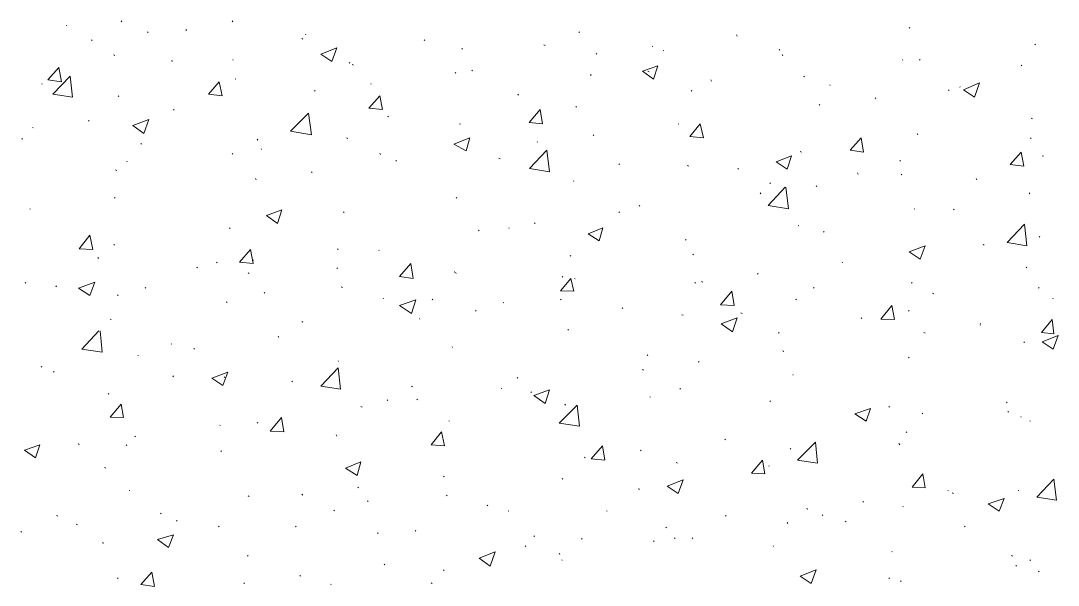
# Model space of a CAD drawing. Header units: millimetres. Extents: x 2928 to 3112, y 1220 to 1280.
# Drawn here: x 2967.408 to 2970.215, y 1246.43 to 1247.957 of the extents above; entities that cross this region are included whole.
import ezdxf

# ---------------------------------------------------------------- set-up
doc = ezdxf.new("R2010")
doc.units = ezdxf.units.MM

msp = doc.modelspace()

# ---------------------------------------------------------------- linework, layer by layer
at = {"color": 92, "linetype": 'Continuous', "lineweight": 13, "true_color": 0x00b800}
for points in [[(2967.68169, 1247.95372), (2967.68003, 1247.95705), (2967.68003, 1247.95705)], [(2967.9817, 1247.95372), (2967.98003, 1247.95705), (2967.98003, 1247.95705)], [(2967.53336, 1247.94372), (2967.53169, 1247.94538), (2967.53169, 1247.94538)], [(2967.75336, 1247.92538), (2967.75169, 1247.92705), (2967.75169, 1247.92705)], [(2967.8567, 1247.93038), (2967.85503, 1247.93372), (2967.85503, 1247.93372)], [(2968.18003, 1247.91872), (2968.17837, 1247.92038), (2968.17837, 1247.92038)], [(2968.92004, 1247.92538), (2968.91838, 1247.92705), (2968.91838, 1247.92705)], [(2969.34672, 1247.91538), (2969.34505, 1247.91872), (2969.34505, 1247.91872)], [(2969.81339, 1247.93705), (2969.81172, 1247.93872), (2969.81172, 1247.93872)], [(2967.60169, 1247.90372), (2967.60003, 1247.90538), (2967.60003, 1247.90538)], [(2968.1717, 1247.90705), (2968.16837, 1247.90872), (2968.16837, 1247.90872)], [(2968.50171, 1247.90372), (2968.50004, 1247.90538), (2968.50004, 1247.90538)], [(2968.82671, 1247.89038), (2968.82338, 1247.89205), (2968.82338, 1247.89205)], [(2970.1534, 1247.89205), (2970.15173, 1247.89372), (2970.15173, 1247.89372)], [(2967.66169, 1247.86205), (2967.66003, 1247.86538), (2967.66003, 1247.86538)], [(2968.22003, 1247.86705), (2968.26337, 1247.88372), (2968.26337, 1247.88372)], [(2968.22003, 1247.86705), (2968.25004, 1247.84705), (2968.25004, 1247.84705)], [(2968.25004, 1247.84705), (2968.26337, 1247.88372), (2968.26337, 1247.88372)], [(2968.60337, 1247.88038), (2968.60171, 1247.88205), (2968.60171, 1247.88205)], [(2968.96671, 1247.86705), (2968.96505, 1247.86872), (2968.96505, 1247.86872)], [(2969.11838, 1247.88705), (2969.11671, 1247.88872), (2969.11671, 1247.88872)], [(2969.14838, 1247.87538), (2969.14671, 1247.87705), (2969.14671, 1247.87705)], [(2969.46172, 1247.87705), (2969.46005, 1247.88038), (2969.46005, 1247.88038)], [(2969.47005, 1247.86205), (2969.46839, 1247.86538), (2969.46839, 1247.86538)], [(2967.81836, 1247.84705), (2967.8167, 1247.85038), (2967.8167, 1247.85038)], [(2967.98336, 1247.85038), (2967.9817, 1247.85205), (2967.9817, 1247.85205)], [(2968.29837, 1247.84205), (2968.2967, 1247.84372), (2968.2967, 1247.84372)], [(2968.30837, 1247.83705), (2968.30504, 1247.83872), (2968.30504, 1247.83872)], [(2969.09005, 1247.82038), (2969.13171, 1247.83538), (2969.13171, 1247.83538)], [(2969.12005, 1247.79871), (2969.13171, 1247.83538), (2969.13171, 1247.83538)], [(2969.79506, 1247.85038), (2969.79339, 1247.85205), (2969.79339, 1247.85205)], [(2969.84172, 1247.85038), (2969.84006, 1247.85205), (2969.84006, 1247.85205)], [(2970.11673, 1247.83538), (2970.11506, 1247.83705), (2970.11506, 1247.83705)], [(2967.48169, 1247.79705), (2967.51169, 1247.83038), (2967.51169, 1247.83038)], [(2967.49502, 1247.75871), (2967.54169, 1247.80705), (2967.54169, 1247.80705)], [(2967.51836, 1247.79205), (2967.51169, 1247.83038), (2967.51169, 1247.83038)], [(2967.54836, 1247.75038), (2967.54169, 1247.80705), (2967.54169, 1247.80705)], [(2968.58504, 1247.81538), (2968.58337, 1247.81705), (2968.58337, 1247.81705)], [(2968.63004, 1247.82205), (2968.62837, 1247.82371), (2968.62837, 1247.82371)], [(2968.95171, 1247.80871), (2968.95005, 1247.81205), (2968.95005, 1247.81205)], [(2969.09005, 1247.82038), (2969.12005, 1247.79871), (2969.12005, 1247.79871)], [(2969.10838, 1247.81871), (2969.10505, 1247.82038), (2969.10505, 1247.82038)], [(2969.52839, 1247.80538), (2969.52672, 1247.80705), (2969.52672, 1247.80705)], [(2967.46669, 1247.78538), (2967.46502, 1247.78705), (2967.46502, 1247.78705)], [(2967.48169, 1247.79705), (2967.51836, 1247.79205), (2967.51836, 1247.79205)], [(2967.9167, 1247.75871), (2967.94503, 1247.79205), (2967.94503, 1247.79205)], [(2967.95336, 1247.75371), (2967.94503, 1247.79205), (2967.94503, 1247.79205)], [(2967.99003, 1247.79871), (2967.98836, 1247.80038), (2967.98836, 1247.80038)], [(2968.3567, 1247.78538), (2968.35504, 1247.78705), (2968.35504, 1247.78705)], [(2969.27672, 1247.79371), (2969.27505, 1247.79705), (2969.27505, 1247.79705)], [(2969.59839, 1247.78205), (2969.59672, 1247.78371), (2969.59672, 1247.78371)], [(2969.95006, 1247.77705), (2969.94839, 1247.77871), (2969.94839, 1247.77871)], [(2969.95839, 1247.77038), (2970.00173, 1247.78871), (2970.00173, 1247.78871)], [(2969.98839, 1247.75038), (2970.00173, 1247.78871), (2970.00173, 1247.78871)], [(2967.49502, 1247.75871), (2967.54836, 1247.75038), (2967.54836, 1247.75038)], [(2967.67336, 1247.75205), (2967.67169, 1247.75371), (2967.67169, 1247.75371)], [(2967.9167, 1247.75871), (2967.95336, 1247.75371), (2967.95336, 1247.75371)], [(2968.20503, 1247.76705), (2968.20337, 1247.76871), (2968.20337, 1247.76871)], [(2968.35004, 1247.72038), (2968.38004, 1247.75371), (2968.38004, 1247.75371)], [(2968.3867, 1247.71705), (2968.38004, 1247.75371), (2968.38004, 1247.75371)], [(2968.75504, 1247.75538), (2968.75338, 1247.75871), (2968.75338, 1247.75871)], [(2969.22338, 1247.76705), (2969.22172, 1247.76871), (2969.22172, 1247.76871)], [(2969.92006, 1247.76871), (2969.91839, 1247.77038), (2969.91839, 1247.77038)], [(2969.95839, 1247.77038), (2969.98839, 1247.75038), (2969.98839, 1247.75038)], [(2968.91171, 1247.72371), (2968.91004, 1247.72538), (2968.91004, 1247.72538)], [(2969.57005, 1247.72871), (2969.56839, 1247.73038), (2969.56839, 1247.73038)], [(2969.72172, 1247.74705), (2969.72006, 1247.74871), (2969.72006, 1247.74871)], [(2967.82336, 1247.71538), (2967.8217, 1247.71705), (2967.8217, 1247.71705)], [(2968.13837, 1247.65871), (2968.1867, 1247.70705), (2968.1867, 1247.70705)], [(2968.19503, 1247.64871), (2968.1867, 1247.70705), (2968.1867, 1247.70705)], [(2968.35004, 1247.72038), (2968.3867, 1247.71705), (2968.3867, 1247.71705)], [(2968.40337, 1247.69705), (2968.4017, 1247.69871), (2968.4017, 1247.69871)], [(2968.78338, 1247.68205), (2968.81338, 1247.71705), (2968.81338, 1247.71705)], [(2968.82004, 1247.67871), (2968.81338, 1247.71705), (2968.81338, 1247.71705)], [(2970.14506, 1247.69205), (2970.14173, 1247.69371), (2970.14173, 1247.69371)], [(2967.44169, 1247.66705), (2967.44002, 1247.66871), (2967.44002, 1247.66871)], [(2967.59336, 1247.68538), (2967.59169, 1247.68705), (2967.59169, 1247.68705)], [(2967.71169, 1247.67371), (2967.75503, 1247.69038), (2967.75503, 1247.69038)], [(2967.71169, 1247.67371), (2967.74169, 1247.65205), (2967.74169, 1247.65205)], [(2967.74169, 1247.65205), (2967.75503, 1247.69038), (2967.75503, 1247.69038)], [(2968.59837, 1247.67705), (2968.59504, 1247.67871), (2968.59504, 1247.67871)], [(2968.78338, 1247.68205), (2968.82004, 1247.67871), (2968.82004, 1247.67871)], [(2969.18838, 1247.67705), (2969.18672, 1247.67871), (2969.18672, 1247.67871)], [(2969.21838, 1247.64371), (2969.24672, 1247.67871), (2969.24672, 1247.67871)], [(2969.25505, 1247.64038), (2969.24672, 1247.67871), (2969.24672, 1247.67871)], [(2967.41336, 1247.63705), (2967.41169, 1247.63871), (2967.41169, 1247.63871)], [(2968.13837, 1247.65871), (2968.19503, 1247.64871), (2968.19503, 1247.64871)], [(2968.29337, 1247.63871), (2968.29004, 1247.64038), (2968.29004, 1247.64038)], [(2968.58004, 1247.62371), (2968.62337, 1247.64038), (2968.62337, 1247.64038)], [(2968.61337, 1247.60538), (2968.62337, 1247.64038), (2968.62337, 1247.64038)], [(2968.95838, 1247.64705), (2968.95671, 1247.64871), (2968.95671, 1247.64871)], [(2969.21838, 1247.64371), (2969.25505, 1247.64038), (2969.25505, 1247.64038)], [(2969.65172, 1247.60705), (2969.68172, 1247.64038), (2969.68172, 1247.64038)], [(2969.68839, 1247.60205), (2969.68172, 1247.64038), (2969.68172, 1247.64038)], [(2969.83506, 1247.64871), (2969.83339, 1247.65205), (2969.83339, 1247.65205)], [(2970.14173, 1247.63871), (2970.14006, 1247.64038), (2970.14006, 1247.64038)], [(2967.73503, 1247.62371), (2967.73336, 1247.62538), (2967.73336, 1247.62538)], [(2968.05003, 1247.63371), (2968.04837, 1247.63705), (2968.04837, 1247.63705)], [(2968.06003, 1247.60871), (2968.05837, 1247.61038), (2968.05837, 1247.61038)], [(2968.58004, 1247.62371), (2968.61337, 1247.60538), (2968.61337, 1247.60538)], [(2968.80671, 1247.62871), (2968.80504, 1247.63038), (2968.80504, 1247.63038)], [(2967.9817, 1247.59538), (2967.98003, 1247.59871), (2967.98003, 1247.59871)], [(2968.3817, 1247.59538), (2968.38004, 1247.59871), (2968.38004, 1247.59871)], [(2968.70504, 1247.58371), (2968.70171, 1247.58538), (2968.70171, 1247.58538)], [(2968.78504, 1247.55704), (2968.83171, 1247.60705), (2968.83171, 1247.60705)], [(2968.83838, 1247.54871), (2968.83171, 1247.60705), (2968.83171, 1247.60705)], [(2969.45172, 1247.57538), (2969.49339, 1247.59204), (2969.49339, 1247.59204)], [(2969.48172, 1247.55538), (2969.49339, 1247.59204), (2969.49339, 1247.59204)], [(2969.52005, 1247.60205), (2969.51672, 1247.60371), (2969.51672, 1247.60371)], [(2969.65172, 1247.60705), (2969.68839, 1247.60205), (2969.68839, 1247.60205)], [(2970.08506, 1247.56871), (2970.11506, 1247.60205), (2970.11506, 1247.60205)], [(2970.12173, 1247.56371), (2970.11506, 1247.60205), (2970.11506, 1247.60205)], [(2970.17506, 1247.59038), (2970.17173, 1247.59204), (2970.17173, 1247.59204)], [(2967.66836, 1247.55204), (2967.66503, 1247.55371), (2967.66503, 1247.55371)], [(2967.69669, 1247.57538), (2967.69503, 1247.57704), (2967.69503, 1247.57704)], [(2968.42504, 1247.57704), (2968.42337, 1247.57871), (2968.42337, 1247.57871)], [(2968.78504, 1247.55704), (2968.83838, 1247.54871), (2968.83838, 1247.54871)], [(2969.02838, 1247.56871), (2969.02671, 1247.57038), (2969.02671, 1247.57038)], [(2969.21505, 1247.56371), (2969.21172, 1247.56538), (2969.21172, 1247.56538)], [(2969.35005, 1247.55538), (2969.34838, 1247.55704), (2969.34838, 1247.55704)], [(2969.45172, 1247.57538), (2969.48172, 1247.55538), (2969.48172, 1247.55538)], [(2969.78839, 1247.57704), (2969.78672, 1247.57871), (2969.78672, 1247.57871)], [(2970.08506, 1247.56871), (2970.12173, 1247.56371), (2970.12173, 1247.56371)], [(2968.04503, 1247.52704), (2968.04337, 1247.53038), (2968.04337, 1247.53038)], [(2968.1967, 1247.54704), (2968.19503, 1247.54871), (2968.19503, 1247.54871)], [(2969.67339, 1247.54204), (2969.67172, 1247.54538), (2969.67172, 1247.54538)], [(2969.79172, 1247.54038), (2969.79006, 1247.54204), (2969.79006, 1247.54204)], [(2969.99506, 1247.52704), (2969.99339, 1247.53038), (2969.99339, 1247.53038)], [(2968.90504, 1247.52204), (2968.90338, 1247.52371), (2968.90338, 1247.52371)], [(2969.43005, 1247.45704), (2969.47672, 1247.50704), (2969.47672, 1247.50704)], [(2969.43672, 1247.51704), (2969.43505, 1247.51871), (2969.43505, 1247.51871)], [(2969.48505, 1247.44871), (2969.47839, 1247.50704), (2969.47839, 1247.50704)], [(2969.56172, 1247.50871), (2969.56005, 1247.51038), (2969.56005, 1247.51038)], [(2967.66336, 1247.47704), (2967.66169, 1247.47871), (2967.66169, 1247.47871)], [(2968.58837, 1247.47704), (2968.58671, 1247.47871), (2968.58671, 1247.47871)], [(2969.41005, 1247.48871), (2969.40839, 1247.49204), (2969.40839, 1247.49204)], [(2970.1384, 1247.48871), (2970.13673, 1247.49204), (2970.13673, 1247.49204)], [(2967.43502, 1247.44704), (2967.43336, 1247.44871), (2967.43336, 1247.44871)], [(2968.07337, 1247.43038), (2968.11503, 1247.44538), (2968.11503, 1247.44538)], [(2968.10337, 1247.40871), (2968.11503, 1247.44538), (2968.11503, 1247.44538)], [(2969.08338, 1247.45538), (2969.08171, 1247.45704), (2969.08171, 1247.45704)], [(2969.43005, 1247.45704), (2969.48505, 1247.44871), (2969.48505, 1247.44871)], [(2969.82672, 1247.44704), (2969.82506, 1247.44871), (2969.82506, 1247.44871)], [(2969.93339, 1247.44538), (2969.93173, 1247.44704), (2969.93173, 1247.44704)], [(2968.07337, 1247.43038), (2968.10337, 1247.40871), (2968.10337, 1247.40871)], [(2968.28337, 1247.43871), (2968.2817, 1247.44038), (2968.2817, 1247.44038)], [(2969.02838, 1247.43871), (2969.02671, 1247.44038), (2969.02671, 1247.44038)], [(2967.97503, 1247.39538), (2967.97336, 1247.39704), (2967.97336, 1247.39704)], [(2968.64837, 1247.38871), (2968.64671, 1247.39038), (2968.64671, 1247.39038)], [(2968.73004, 1247.39538), (2968.72838, 1247.39704), (2968.72838, 1247.39704)], [(2968.80004, 1247.40871), (2968.79838, 1247.41038), (2968.79838, 1247.41038)], [(2968.94338, 1247.38038), (2968.98338, 1247.39704), (2968.98338, 1247.39704)], [(2968.97338, 1247.36204), (2968.98338, 1247.39704), (2968.98338, 1247.39704)], [(2969.51339, 1247.40204), (2969.51172, 1247.40371), (2969.51172, 1247.40371)], [(2969.58172, 1247.38538), (2969.58005, 1247.38704), (2969.58005, 1247.38704)], [(2970.07673, 1247.35704), (2970.1234, 1247.40704), (2970.1234, 1247.40704)], [(2970.13006, 1247.34871), (2970.1234, 1247.40704), (2970.1234, 1247.40704)], [(2967.56669, 1247.34037), (2967.59503, 1247.37704), (2967.59503, 1247.37704)], [(2967.60336, 1247.33871), (2967.59503, 1247.37704), (2967.59503, 1247.37704)], [(2968.94338, 1247.38038), (2968.97338, 1247.36204), (2968.97338, 1247.36204)], [(2969.20838, 1247.36371), (2969.20672, 1247.36538), (2969.20672, 1247.36538)], [(2970.07673, 1247.35704), (2970.13006, 1247.34871), (2970.13006, 1247.34871)], [(2970.16506, 1247.37204), (2970.1634, 1247.37371), (2970.1634, 1247.37371)], [(2967.56669, 1247.34037), (2967.60336, 1247.33871), (2967.60336, 1247.33871)], [(2967.66169, 1247.35037), (2967.66003, 1247.35204), (2967.66003, 1247.35204)], [(2968.00003, 1247.30371), (2968.03003, 1247.33871), (2968.03003, 1247.33871)], [(2968.0367, 1247.30037), (2968.03003, 1247.33871), (2968.03003, 1247.33871)], [(2968.2667, 1247.33871), (2968.26504, 1247.34037), (2968.26504, 1247.34037)], [(2968.37837, 1247.33537), (2968.3767, 1247.33704), (2968.3767, 1247.33704)], [(2969.81172, 1247.33204), (2969.85506, 1247.34871), (2969.85506, 1247.34871)], [(2969.81172, 1247.33204), (2969.84172, 1247.31204), (2969.84172, 1247.31204)], [(2969.84172, 1247.31204), (2969.85506, 1247.34871), (2969.85506, 1247.34871)], [(2970.01506, 1247.35037), (2970.01173, 1247.35204), (2970.01173, 1247.35204)], [(2967.61836, 1247.31371), (2967.61669, 1247.31704), (2967.61669, 1247.31704)], [(2967.94003, 1247.30204), (2967.93836, 1247.30371), (2967.93836, 1247.30371)], [(2968.00003, 1247.30371), (2968.0367, 1247.30037), (2968.0367, 1247.30037)], [(2968.03837, 1247.30871), (2968.0367, 1247.31037), (2968.0367, 1247.31037)], [(2968.89671, 1247.32037), (2968.89504, 1247.32204), (2968.89504, 1247.32204)], [(2969.22838, 1247.32371), (2969.22672, 1247.32537), (2969.22672, 1247.32537)], [(2969.63172, 1247.30204), (2969.63006, 1247.30371), (2969.63006, 1247.30371)], [(2967.8867, 1247.28871), (2967.88503, 1247.29037), (2967.88503, 1247.29037)], [(2968.0267, 1247.27371), (2968.02337, 1247.27537), (2968.02337, 1247.27537)], [(2968.26504, 1247.28704), (2968.26337, 1247.28871), (2968.26337, 1247.28871)], [(2968.43337, 1247.26537), (2968.46337, 1247.30037), (2968.46337, 1247.30037)], [(2968.47004, 1247.26037), (2968.46337, 1247.30037), (2968.46337, 1247.30037)], [(2968.58337, 1247.27537), (2968.58171, 1247.27871), (2968.58171, 1247.27871)], [(2968.58671, 1247.27371), (2968.58504, 1247.27537), (2968.58504, 1247.27537)], [(2969.40339, 1247.27204), (2969.40172, 1247.27371), (2969.40172, 1247.27371)], [(2970.13006, 1247.28871), (2970.1284, 1247.29037), (2970.1284, 1247.29037)], [(2967.42169, 1247.24704), (2967.42002, 1247.24871), (2967.42002, 1247.24871)], [(2967.56503, 1247.23371), (2967.60836, 1247.25037), (2967.60836, 1247.25037)], [(2967.59503, 1247.21371), (2967.60836, 1247.25037), (2967.60836, 1247.25037)], [(2968.43337, 1247.26537), (2968.47004, 1247.26037), (2968.47004, 1247.26037)], [(2968.86838, 1247.22704), (2968.89671, 1247.26037), (2968.89671, 1247.26037)], [(2968.87504, 1247.26371), (2968.87338, 1247.26537), (2968.87338, 1247.26537)], [(2968.90504, 1247.22537), (2968.89671, 1247.26037), (2968.89671, 1247.26037)], [(2968.90838, 1247.25871), (2968.90671, 1247.26037), (2968.90671, 1247.26037)], [(2969.23338, 1247.24704), (2969.23172, 1247.24871), (2969.23172, 1247.24871)], [(2969.25338, 1247.25037), (2969.25005, 1247.25204), (2969.25005, 1247.25204)], [(2969.82006, 1247.24704), (2969.81839, 1247.24871), (2969.81839, 1247.24871)], [(2967.50502, 1247.23704), (2967.50336, 1247.24037), (2967.50336, 1247.24037)], [(2967.56503, 1247.23371), (2967.59503, 1247.21371), (2967.59503, 1247.21371)], [(2967.74669, 1247.23371), (2967.74503, 1247.23537), (2967.74503, 1247.23537)], [(2968.06837, 1247.22037), (2968.0667, 1247.22204), (2968.0667, 1247.22204)], [(2968.27837, 1247.23537), (2968.27504, 1247.23704), (2968.27504, 1247.23704)], [(2968.86838, 1247.22704), (2968.90504, 1247.22537), (2968.90504, 1247.22537)], [(2969.30172, 1247.18871), (2969.33172, 1247.22537), (2969.33172, 1247.22537)], [(2969.33838, 1247.18704), (2969.33172, 1247.22537), (2969.33172, 1247.22537)], [(2969.55505, 1247.23371), (2969.55339, 1247.23537), (2969.55339, 1247.23537)], [(2969.87839, 1247.21871), (2969.87506, 1247.22037), (2969.87506, 1247.22037)], [(2970.1634, 1247.23371), (2970.16173, 1247.23537), (2970.16173, 1247.23537)], [(2967.67169, 1247.21371), (2967.67003, 1247.21537), (2967.67003, 1247.21537)], [(2967.9667, 1247.19537), (2967.96503, 1247.19704), (2967.96503, 1247.19704)], [(2968.39004, 1247.20537), (2968.38837, 1247.20704), (2968.38837, 1247.20704)], [(2968.43337, 1247.18704), (2968.47671, 1247.20204), (2968.47671, 1247.20204)], [(2968.46504, 1247.16537), (2968.47671, 1247.20204), (2968.47671, 1247.20204)], [(2968.52337, 1247.20204), (2968.52171, 1247.20371), (2968.52171, 1247.20371)], [(2968.71504, 1247.19371), (2968.71338, 1247.19537), (2968.71338, 1247.19537)], [(2968.87004, 1247.20204), (2968.86838, 1247.20371), (2968.86838, 1247.20371)], [(2969.30172, 1247.18871), (2969.33838, 1247.18704), (2969.33838, 1247.18704)], [(2969.50672, 1247.20204), (2969.50505, 1247.20371), (2969.50505, 1247.20371)], [(2970.20173, 1247.20537), (2970.20006, 1247.20704), (2970.20006, 1247.20704)], [(2968.43337, 1247.18704), (2968.46504, 1247.16537), (2968.46504, 1247.16537)], [(2968.64004, 1247.17204), (2968.63837, 1247.17371), (2968.63837, 1247.17371)], [(2969.03671, 1247.17871), (2969.03505, 1247.18037), (2969.03505, 1247.18037)], [(2969.20005, 1247.16037), (2969.19672, 1247.16204), (2969.19672, 1247.16204)], [(2969.36005, 1247.16537), (2969.35672, 1247.16704), (2969.35672, 1247.16704)], [(2969.73506, 1247.15037), (2969.76506, 1247.18704), (2969.76506, 1247.18704)], [(2969.77172, 1247.14871), (2969.76506, 1247.18704), (2969.76506, 1247.18704)], [(2969.81172, 1247.17204), (2969.81006, 1247.17371), (2969.81006, 1247.17371)], [(2967.65336, 1247.14871), (2967.65003, 1247.15037), (2967.65003, 1247.15037)], [(2968.1717, 1247.14204), (2968.16837, 1247.14371), (2968.16837, 1247.14371)], [(2968.48837, 1247.15037), (2968.48671, 1247.15204), (2968.48671, 1247.15204)], [(2969.30338, 1247.13704), (2969.34672, 1247.15371), (2969.34672, 1247.15371)], [(2969.30338, 1247.13704), (2969.33338, 1247.11537), (2969.33338, 1247.11537)], [(2969.33338, 1247.11537), (2969.34672, 1247.15371), (2969.34672, 1247.15371)], [(2969.68339, 1247.15204), (2969.68172, 1247.15371), (2969.68172, 1247.15371)], [(2969.73506, 1247.15037), (2969.77172, 1247.14871), (2969.77172, 1247.14871)], [(2970.00506, 1247.13704), (2970.00339, 1247.13871), (2970.00339, 1247.13871)], [(2970.00506, 1247.13371), (2970.00339, 1247.13537), (2970.00339, 1247.13537)], [(2970.17006, 1247.1137), (2970.1984, 1247.14871), (2970.1984, 1247.14871)], [(2970.2034, 1247.11037), (2970.1984, 1247.14871), (2970.1984, 1247.14871)], [(2967.57336, 1247.0687), (2967.62003, 1247.1187), (2967.62003, 1247.1187)], [(2967.62836, 1247.06037), (2967.62336, 1247.1187), (2967.62336, 1247.1187)], [(2968.89004, 1247.12037), (2968.88838, 1247.12204), (2968.88838, 1247.12204)], [(2969.46005, 1247.11204), (2969.45839, 1247.1137), (2969.45839, 1247.1137)], [(2969.85506, 1247.11204), (2969.85172, 1247.1137), (2969.85172, 1247.1137)], [(2970.17006, 1247.1137), (2970.2034, 1247.11037), (2970.2034, 1247.11037)], [(2970.17173, 1247.0887), (2970.21506, 1247.10537), (2970.21506, 1247.10537)], [(2970.20173, 1247.0687), (2970.21506, 1247.10537), (2970.21506, 1247.10537)], [(2967.8167, 1247.08204), (2967.81503, 1247.0837), (2967.81503, 1247.0837)], [(2968.1067, 1247.10037), (2968.10503, 1247.1037), (2968.10503, 1247.1037)], [(2970.1234, 1247.08704), (2970.12173, 1247.0887), (2970.12173, 1247.0887)], [(2970.17173, 1247.0887), (2970.20173, 1247.0687), (2970.20173, 1247.0687)], [(2967.57336, 1247.0687), (2967.62836, 1247.06037), (2967.62836, 1247.06037)], [(2967.72669, 1247.05037), (2967.72503, 1247.05204), (2967.72503, 1247.05204)], [(2967.87836, 1247.0687), (2967.8767, 1247.07037), (2967.8767, 1247.07037)], [(2968.57671, 1247.0737), (2968.57504, 1247.07537), (2968.57504, 1247.07537)], [(2969.10505, 1247.05204), (2969.10338, 1247.0537), (2969.10338, 1247.0537)], [(2969.47172, 1247.06204), (2969.47005, 1247.06537), (2969.47005, 1247.06537)], [(2967.46502, 1247.02037), (2967.46336, 1247.02204), (2967.46336, 1247.02204)], [(2968.26837, 1247.03537), (2968.2667, 1247.03704), (2968.2667, 1247.03704)], [(2969.24338, 1247.0337), (2969.24172, 1247.03537), (2969.24172, 1247.03537)], [(2969.81172, 1247.04537), (2969.81006, 1247.04704), (2969.81006, 1247.04704)], [(2967.49836, 1247.00704), (2967.49669, 1247.0087), (2967.49669, 1247.0087)], [(2967.8217, 1246.9937), (2967.82003, 1246.99704), (2967.82003, 1246.99704)], [(2967.92503, 1246.99037), (2967.96836, 1247.00704), (2967.96836, 1247.00704)], [(2967.95503, 1246.97037), (2967.96836, 1247.00704), (2967.96836, 1247.00704)], [(2967.96003, 1246.99204), (2967.95836, 1246.9937), (2967.95836, 1246.9937)], [(2968.22003, 1246.9687), (2968.2667, 1247.0187), (2968.2667, 1247.0187)], [(2968.27337, 1246.96037), (2968.2667, 1247.0187), (2968.2667, 1247.0187)], [(2968.75338, 1246.99037), (2968.75171, 1246.99204), (2968.75171, 1246.99204)], [(2969.09338, 1247.01204), (2969.09005, 1247.0137), (2969.09005, 1247.0137)], [(2969.49839, 1246.9987), (2969.49672, 1247.00037), (2969.49672, 1247.00037)], [(2967.92503, 1246.99037), (2967.95503, 1246.97037), (2967.95503, 1246.97037)], [(2968.14337, 1246.98037), (2968.1417, 1246.98204), (2968.1417, 1246.98204)], [(2968.22003, 1246.9687), (2968.27337, 1246.96037), (2968.27337, 1246.96037)], [(2968.46837, 1246.96704), (2968.46504, 1246.9687), (2968.46504, 1246.9687)], [(2968.71004, 1246.96204), (2968.70838, 1246.9637), (2968.70838, 1246.9637)], [(2967.64669, 1246.94704), (2967.64503, 1246.9487), (2967.64503, 1246.9487)], [(2968.79004, 1246.95204), (2968.78838, 1246.9537), (2968.78838, 1246.9537)], [(2968.79671, 1246.9437), (2968.83838, 1246.9587), (2968.83838, 1246.9587)], [(2968.79671, 1246.9437), (2968.82671, 1246.92204), (2968.82671, 1246.92204)], [(2968.82671, 1246.92204), (2968.83838, 1246.9587), (2968.83838, 1246.9587)], [(2969.11171, 1246.9387), (2969.11005, 1246.94037), (2969.11005, 1246.94037)], [(2969.19338, 1246.96037), (2969.19172, 1246.96204), (2969.19172, 1246.96204)], [(2967.65003, 1246.88537), (2967.68003, 1246.92037), (2967.68003, 1246.92037)], [(2967.68669, 1246.8837), (2967.68003, 1246.92037), (2967.68003, 1246.92037)], [(2968.3317, 1246.91204), (2968.32837, 1246.9137), (2968.32837, 1246.9137)], [(2968.4017, 1246.93037), (2968.40004, 1246.93204), (2968.40004, 1246.93204)], [(2968.48171, 1246.93204), (2968.48004, 1246.9337), (2968.48004, 1246.9337)], [(2968.86504, 1246.8687), (2968.91338, 1246.91704), (2968.91338, 1246.91704)], [(2968.88171, 1246.91704), (2968.88004, 1246.92037), (2968.88004, 1246.92037)], [(2968.92004, 1246.86037), (2968.91338, 1246.91704), (2968.91338, 1246.91704)], [(2969.43672, 1246.92704), (2969.43505, 1246.9287), (2969.43505, 1246.9287)], [(2969.66506, 1246.8937), (2969.70672, 1246.9087), (2969.70672, 1246.9087)], [(2969.69506, 1246.8737), (2969.70672, 1246.9087), (2969.70672, 1246.9087)], [(2969.75839, 1246.91204), (2969.75672, 1246.9137), (2969.75672, 1246.9137)], [(2970.07673, 1246.9237), (2970.07506, 1246.92537), (2970.07506, 1246.92537)], [(2967.65003, 1246.88537), (2967.68669, 1246.8837), (2967.68669, 1246.8837)], [(2968.08337, 1246.84703), (2968.11337, 1246.8837), (2968.11337, 1246.8837)], [(2968.12003, 1246.84537), (2968.11337, 1246.8837), (2968.11337, 1246.8837)], [(2969.66506, 1246.8937), (2969.69506, 1246.8737), (2969.69506, 1246.8737)], [(2969.84839, 1246.8937), (2969.84672, 1246.89537), (2969.84672, 1246.89537)], [(2970.08006, 1246.8987), (2970.07839, 1246.90037), (2970.07839, 1246.90037)], [(2970.11506, 1246.88537), (2970.1134, 1246.88703), (2970.1134, 1246.88703)], [(2967.94836, 1246.86203), (2967.9467, 1246.8637), (2967.9467, 1246.8637)], [(2968.05003, 1246.8687), (2968.04837, 1246.87037), (2968.04837, 1246.87037)], [(2968.56837, 1246.8737), (2968.56671, 1246.87537), (2968.56671, 1246.87537)], [(2968.86504, 1246.8687), (2968.92004, 1246.86037), (2968.92004, 1246.86037)], [(2969.69672, 1246.87537), (2969.69506, 1246.87703), (2969.69506, 1246.87703)], [(2970.14006, 1246.8737), (2970.1384, 1246.87537), (2970.1384, 1246.87537)], [(2967.71836, 1246.83203), (2967.71669, 1246.8337), (2967.71669, 1246.8337)], [(2968.08337, 1246.84703), (2968.12003, 1246.84537), (2968.12003, 1246.84537)], [(2968.26337, 1246.8337), (2968.2617, 1246.83703), (2968.2617, 1246.83703)], [(2968.51837, 1246.81037), (2968.54671, 1246.84537), (2968.54671, 1246.84537)], [(2968.55504, 1246.80703), (2968.54671, 1246.84537), (2968.54671, 1246.84537)], [(2969.31505, 1246.8237), (2969.31338, 1246.82537), (2969.31338, 1246.82537)], [(2969.80506, 1246.8437), (2969.80339, 1246.84537), (2969.80339, 1246.84537)], [(2967.41836, 1246.79537), (2967.46002, 1246.81037), (2967.46002, 1246.81037)], [(2967.41836, 1246.79537), (2967.44836, 1246.77537), (2967.44836, 1246.77537)], [(2967.44836, 1246.77537), (2967.46002, 1246.81037), (2967.46002, 1246.81037)], [(2967.56669, 1246.81037), (2967.56503, 1246.8137), (2967.56503, 1246.8137)], [(2967.69503, 1246.8087), (2967.69336, 1246.81037), (2967.69336, 1246.81037)], [(2968.51837, 1246.81037), (2968.55504, 1246.80703), (2968.55504, 1246.80703)], [(2968.95171, 1246.77203), (2968.98171, 1246.80703), (2968.98171, 1246.80703)], [(2968.98838, 1246.7687), (2968.98171, 1246.80703), (2968.98171, 1246.80703)], [(2969.08671, 1246.7937), (2969.08505, 1246.79537), (2969.08505, 1246.79537)], [(2969.49172, 1246.7987), (2969.49005, 1246.80037), (2969.49005, 1246.80037)], [(2969.51005, 1246.7687), (2969.55839, 1246.81703), (2969.55839, 1246.81703)], [(2969.56339, 1246.76037), (2969.55839, 1246.81703), (2969.55839, 1246.81703)], [(2969.78672, 1246.81037), (2969.78339, 1246.8137), (2969.78339, 1246.8137)], [(2967.9517, 1246.79203), (2967.95003, 1246.7937), (2967.95003, 1246.7937)], [(2968.93505, 1246.77537), (2968.93338, 1246.77703), (2968.93338, 1246.77703)], [(2968.95171, 1246.77203), (2968.98838, 1246.7687), (2968.98838, 1246.7687)], [(2969.38505, 1246.7337), (2969.41505, 1246.7687), (2969.41505, 1246.7687)], [(2969.42172, 1246.73203), (2969.41505, 1246.7687), (2969.41505, 1246.7687)], [(2969.51005, 1246.7687), (2969.56339, 1246.76037), (2969.56339, 1246.76037)], [(2967.63836, 1246.74703), (2967.63503, 1246.7487), (2967.63503, 1246.7487)], [(2968.2867, 1246.74703), (2968.32837, 1246.7637), (2968.32837, 1246.7637)], [(2968.2867, 1246.74703), (2968.31837, 1246.72703), (2968.31837, 1246.72703)], [(2968.31837, 1246.72703), (2968.32837, 1246.7637), (2968.32837, 1246.7637)], [(2969.18505, 1246.76037), (2969.18172, 1246.76203), (2969.18172, 1246.76203)], [(2969.43339, 1246.75203), (2969.43172, 1246.7537), (2969.43172, 1246.7537)], [(2968.55337, 1246.7237), (2968.55171, 1246.72537), (2968.55171, 1246.72537)], [(2968.87504, 1246.71703), (2968.87338, 1246.7187), (2968.87338, 1246.7187)], [(2969.15671, 1246.6987), (2969.20005, 1246.71537), (2969.20005, 1246.71537)], [(2969.18672, 1246.6787), (2969.20005, 1246.71537), (2969.20005, 1246.71537)], [(2969.38505, 1246.7337), (2969.42172, 1246.73203), (2969.42172, 1246.73203)], [(2969.82006, 1246.69537), (2969.84839, 1246.73203), (2969.84839, 1246.73203)], [(2969.85506, 1246.6937), (2969.84839, 1246.73203), (2969.84839, 1246.73203)], [(2970.15673, 1246.6687), (2970.2034, 1246.71703), (2970.2034, 1246.71703)], [(2970.21006, 1246.66036), (2970.2034, 1246.71703), (2970.2034, 1246.71703)], [(2967.70336, 1246.68537), (2967.70169, 1246.68703), (2967.70169, 1246.68703)], [(2968.3217, 1246.6937), (2968.32004, 1246.69537), (2968.32004, 1246.69537)], [(2969.08171, 1246.6887), (2969.08005, 1246.69203), (2969.08005, 1246.69203)], [(2969.15671, 1246.6987), (2969.18672, 1246.6787), (2969.18672, 1246.6787)], [(2969.82006, 1246.69537), (2969.85506, 1246.6937), (2969.85506, 1246.6937)], [(2969.91839, 1246.68537), (2969.91673, 1246.68703), (2969.91673, 1246.68703)], [(2970.1084, 1246.68537), (2970.10673, 1246.68703), (2970.10673, 1246.68703)], [(2968.0267, 1246.67037), (2968.02337, 1246.67203), (2968.02337, 1246.67203)], [(2968.1717, 1246.6737), (2968.16837, 1246.67703), (2968.16837, 1246.67703)], [(2968.34837, 1246.65703), (2968.3467, 1246.6587), (2968.3467, 1246.6587)], [(2968.56171, 1246.67203), (2968.56004, 1246.6737), (2968.56004, 1246.6737)], [(2969.68839, 1246.65536), (2969.68672, 1246.65703), (2969.68672, 1246.65703)], [(2969.93173, 1246.6787), (2969.92839, 1246.68037), (2969.92839, 1246.68037)], [(2970.02506, 1246.65036), (2970.06839, 1246.66537), (2970.06839, 1246.66537)], [(2970.05506, 1246.63036), (2970.06839, 1246.66537), (2970.06839, 1246.66537)], [(2970.15673, 1246.6687), (2970.21006, 1246.66036), (2970.21006, 1246.66036)], [(2968.2567, 1246.63203), (2968.25504, 1246.6337), (2968.25504, 1246.6337)], [(2968.67171, 1246.64536), (2968.67004, 1246.64703), (2968.67004, 1246.64703)], [(2968.72838, 1246.63036), (2968.72671, 1246.63203), (2968.72671, 1246.63203)], [(2968.99505, 1246.63036), (2968.99338, 1246.63203), (2968.99338, 1246.63203)], [(2969.53672, 1246.63536), (2969.53505, 1246.6387), (2969.53505, 1246.6387)], [(2969.79672, 1246.64203), (2969.79506, 1246.6437), (2969.79506, 1246.6437)], [(2970.02506, 1246.65036), (2970.05506, 1246.63036), (2970.05506, 1246.63036)], [(2967.50836, 1246.61703), (2967.50502, 1246.6187), (2967.50502, 1246.6187)], [(2967.78836, 1246.6237), (2967.7867, 1246.62536), (2967.7867, 1246.62536)], [(2967.8317, 1246.6037), (2967.83003, 1246.60536), (2967.83003, 1246.60536)], [(2969.31672, 1246.61703), (2969.31505, 1246.6187), (2969.31505, 1246.6187)], [(2969.48339, 1246.59703), (2969.48172, 1246.60036), (2969.48172, 1246.60036)], [(2969.57839, 1246.6187), (2969.57672, 1246.62036), (2969.57672, 1246.62036)], [(2969.64172, 1246.60203), (2969.63839, 1246.6037), (2969.63839, 1246.6037)], [(2967.41002, 1246.5737), (2967.40836, 1246.57536), (2967.40836, 1246.57536)], [(2967.56169, 1246.5937), (2967.55836, 1246.59536), (2967.55836, 1246.59536)], [(2967.94503, 1246.5887), (2967.94336, 1246.59036), (2967.94336, 1246.59036)], [(2968.15337, 1246.5887), (2968.1517, 1246.59036), (2968.1517, 1246.59036)], [(2968.37504, 1246.57036), (2968.37337, 1246.57203), (2968.37337, 1246.57203)], [(2968.47671, 1246.57703), (2968.47504, 1246.5787), (2968.47504, 1246.5787)], [(2969.15505, 1246.58536), (2969.15338, 1246.58703), (2969.15338, 1246.58703)], [(2969.96339, 1246.5887), (2969.96173, 1246.59036), (2969.96173, 1246.59036)], [(2967.63169, 1246.5437), (2967.63003, 1246.54703), (2967.63003, 1246.54703)], [(2967.77836, 1246.5537), (2967.8217, 1246.56703), (2967.8217, 1246.56703)], [(2967.77836, 1246.5537), (2967.80836, 1246.53203), (2967.80836, 1246.53203)], [(2967.80836, 1246.53203), (2967.8217, 1246.56703), (2967.8217, 1246.56703)], [(2968.79838, 1246.56203), (2968.79671, 1246.5637), (2968.79671, 1246.5637)], [(2968.92671, 1246.55536), (2968.92504, 1246.55703), (2968.92504, 1246.55703)], [(2969.12171, 1246.5487), (2969.12005, 1246.55036), (2969.12005, 1246.55036)], [(2969.17838, 1246.55703), (2969.17672, 1246.5587), (2969.17672, 1246.5587)], [(2969.22672, 1246.55703), (2969.22505, 1246.5587), (2969.22505, 1246.5587)], [(2968.64837, 1246.5037), (2968.69171, 1246.52036), (2968.69171, 1246.52036)], [(2968.67837, 1246.48203), (2968.69171, 1246.52036), (2968.69171, 1246.52036)], [(2968.77504, 1246.53536), (2968.77338, 1246.53703), (2968.77338, 1246.53703)], [(2968.86671, 1246.5137), (2968.86504, 1246.51703), (2968.86504, 1246.51703)], [(2969.44505, 1246.53536), (2969.44339, 1246.53703), (2969.44339, 1246.53703)], [(2969.76672, 1246.52036), (2969.76506, 1246.52203), (2969.76506, 1246.52203)], [(2968.02337, 1246.5087), (2968.0217, 1246.51036), (2968.0217, 1246.51036)], [(2968.39337, 1246.48536), (2968.3917, 1246.48703), (2968.3917, 1246.48703)], [(2968.64837, 1246.5037), (2968.67837, 1246.48203), (2968.67837, 1246.48203)], [(2968.87338, 1246.49703), (2968.87171, 1246.4987), (2968.87171, 1246.4987)], [(2970.09173, 1246.5087), (2970.08839, 1246.51036), (2970.08839, 1246.51036)], [(2970.14006, 1246.49703), (2970.1384, 1246.4987), (2970.1384, 1246.4987)], [(2967.73336, 1246.43203), (2967.76336, 1246.46536), (2967.76336, 1246.46536)], [(2967.77003, 1246.42703), (2967.76336, 1246.46536), (2967.76336, 1246.46536)], [(2968.55337, 1246.47036), (2968.55171, 1246.47203), (2968.55171, 1246.47203)], [(2969.51672, 1246.45536), (2969.56005, 1246.47203), (2969.56005, 1246.47203)], [(2969.54672, 1246.43536), (2969.56005, 1246.47203), (2969.56005, 1246.47203)], [(2970.10173, 1246.48203), (2970.10006, 1246.4837), (2970.10006, 1246.4837)], [(2970.1634, 1246.46703), (2970.16173, 1246.4687), (2970.16173, 1246.4687)], [(2967.67169, 1246.4487), (2967.67003, 1246.45036), (2967.67003, 1246.45036)], [(2967.73336, 1246.43203), (2967.77003, 1246.42703), (2967.77003, 1246.42703)], [(2968.01337, 1246.43536), (2968.0117, 1246.43703), (2968.0117, 1246.43703)], [(2968.16503, 1246.45536), (2968.16337, 1246.45703), (2968.16337, 1246.45703)], [(2968.24837, 1246.43203), (2968.2467, 1246.4337), (2968.2467, 1246.4337)], [(2968.52171, 1246.43536), (2968.51837, 1246.43703), (2968.51837, 1246.43703)], [(2969.51672, 1246.45536), (2969.54672, 1246.43536), (2969.54672, 1246.43536)], [(2969.75839, 1246.4487), (2969.75672, 1246.45036), (2969.75672, 1246.45036)], [(2969.79006, 1246.44036), (2969.78839, 1246.44203), (2969.78839, 1246.44203)]]:
    msp.add_lwpolyline(points, dxfattribs=at)

doc.saveas('drawing.dxf')
